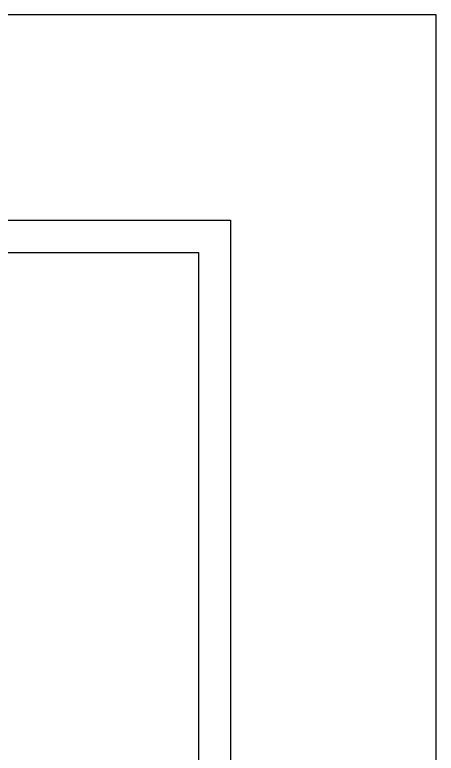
# Model space of a CAD drawing. Header units: metres. Extents: x 532250 to 532639, y 2673852 to 2674172.
# Drawn here: x 532453.484 to 532455.126, y 2674048.674 to 2674051.548 of the extents above; entities that cross this region are included whole.
import ezdxf

# ---------------------------------------------------------------- set-up
doc = ezdxf.new("R2010")
doc.units = ezdxf.units.M
doc.header["$MEASUREMENT"] = 0
doc.layers.add('IDT', color=7, linetype='Continuous')
doc.linetypes.add('FOUNDATION LAYOUT$0$FENCELINE1', pattern='A,6.35,-2.54,[133,ltypeshp.shx,S=2.54,R=0,X=-2.54,Y=0],-2.54,25.4', length=36.83)

# ---------------------------------------------------------------- blocks, each defined once
blk = doc.blocks.new('IDT')
at = {"layer": 'IDT', "color": 0}
for p, q in [((12.6025, 7.0104), (12.6025, 16.8104)), ((12.7275, 7.1354), (12.7275, 16.6854)), ((19.4275, 7.1354), (12.7275, 7.1354)), ((19.5525, 7.0104), (12.6025, 7.0104))]:
    blk.add_line(p, q, dxfattribs=at)
at = {"layer": 'IDT', "color": 7, "linetype": 'FOUNDATION LAYOUT$0$FENCELINE1', "ltscale": 0.01}
blk.add_lwpolyline([(19.9107, 22.4854), (11.801, 22.4854), (11.801, 6.2104), (19.7314, 6.2104), (25.552, 6.2104), (25.552, 9.0601)], dxfattribs=at)

msp = doc.modelspace()

# ---------------------------------------------------------------- block references
at = {"layer": 'IDT', "color": 8, "rotation": 180}
msp.add_blockref('IDT', (532466.9273, 2674057.7589), dxfattribs=at)

doc.saveas('drawing.dxf')
